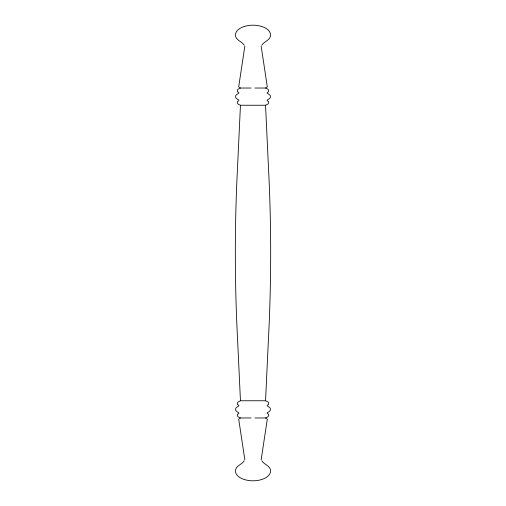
<?xml version="1.0" encoding="UTF-8"?>
<svg xmlns="http://www.w3.org/2000/svg" width="506" height="506" viewBox="0 0 506 506"><rect width="100%" height="100%" fill="white"/><g stroke="black" fill="none" stroke-linecap="round" stroke-linejoin="round"><path stroke-width="0.76" d="M251.052 88.031L240.451 88.031L238.143 89.157L237.282 90.334L237.504 91.852C241.874 93.249 234.936 93.939 235.594 96.64C234.936 99.34 241.874 100.024 237.504 101.421L237.282 102.939L238.143 104.116L240.451 105.242L237.687 164.349A1669.06 1669.06 0 0 0 237.687 341.651L240.451 400.758L238.143 401.884L237.282 403.061L237.504 404.579C241.874 405.976 234.936 406.66 235.594 409.36C234.936 412.061 241.874 412.751 237.504 414.148L237.282 415.666L238.143 416.843L240.451 417.969L251.052 417.969M254.948 417.969L265.549 417.969L267.857 416.843L268.718 415.666L268.496 414.148C264.126 412.751 271.064 412.061 270.406 409.36C271.064 406.66 264.126 405.976 268.496 404.579L268.718 403.061L267.857 401.884L265.549 400.758L268.313 341.651A1669.06 1669.06 0 0 0 268.313 164.349L265.549 105.242L267.857 104.116L268.718 102.939L268.496 101.421C264.126 100.024 271.064 99.34 270.406 96.64C271.064 93.939 264.126 93.249 268.496 91.852L268.718 90.334L267.857 89.157L265.549 88.031L254.948 88.031M244.828 46.248L238.687 86.906L240.451 88.031M261.172 459.752L267.313 419.094L265.549 417.969M261.798 45.217C263.904 41.549 269.281 40.701 270.489 36.23C271.418 31.094 266.143 27.855 261.925 26.571M244.202 460.783C242.096 464.451 236.719 465.299 235.511 469.77C234.582 474.906 239.857 478.145 244.075 479.429M265.549 88.031L267.313 86.906L261.172 46.248M240.451 417.969L238.687 419.094L244.828 459.752M244.075 26.571C239.857 27.855 234.582 31.094 235.511 36.23C236.719 40.701 242.096 41.549 244.202 45.217M261.925 479.429C266.143 478.145 271.418 474.906 270.489 469.77C269.281 465.299 263.904 464.451 261.798 460.783M244.436 26.432C249.97 24.756 256.03 24.756 261.564 26.432M261.564 479.568C256.03 481.244 249.97 481.244 244.436 479.568M240.451 105.242L265.549 105.242M240.451 400.758L265.549 400.758"/></g></svg>
